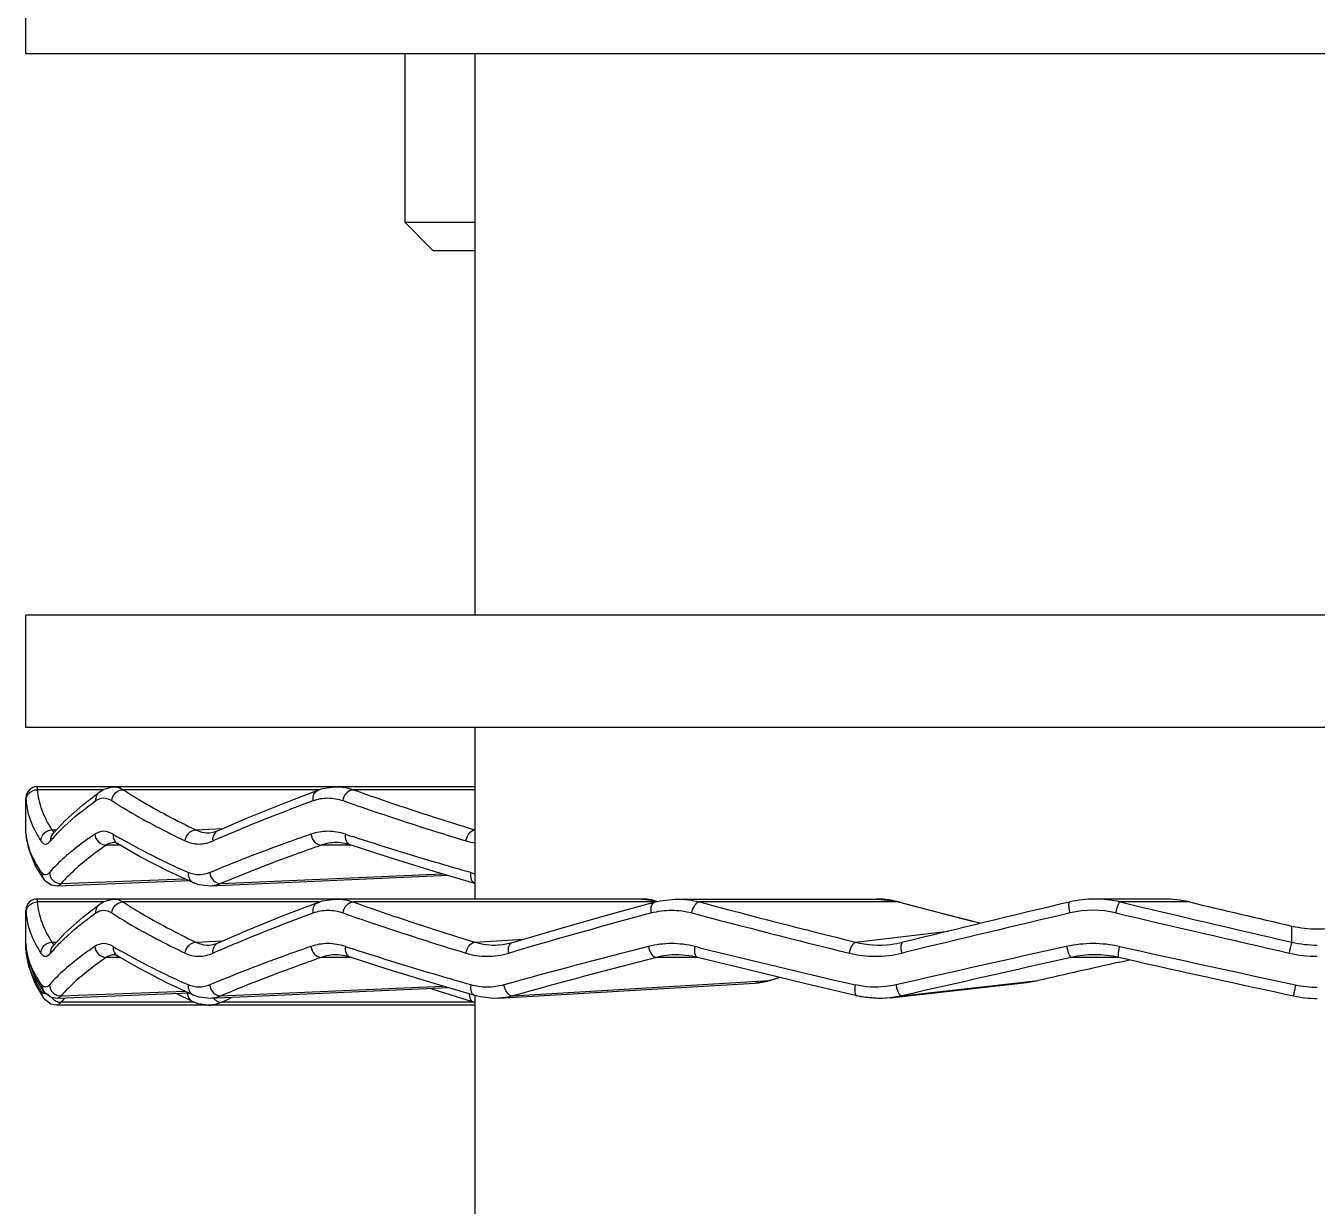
# Model space of a CAD drawing. Header units: millimetres. Extents: x 601 to 1195, y -13 to 407.
# Drawn here: x 1124.61 to 1141.86, y 144.26 to 160.03 of the extents above; entities that cross this region are included whole.
import ezdxf

# ---------------------------------------------------------------- set-up
doc = ezdxf.new("R2010")
doc.units = ezdxf.units.MM
doc.header["$LTSCALE"] = 0.1

msp = doc.modelspace()

# ---------------------------------------------------------------- linework, layer by layer
for p, q in [((1124.6145, 159.6533), (1124.6145, 161.1533)), ((1159.1145, 159.6533), (1124.6145, 159.6533)), ((1129.677, 159.6533), (1129.677, 157.4033)), ((1130.6145, 159.6533), (1130.6145, 152.1533)), ((1129.677, 157.4033), (1130.052, 157.0283)), ((1129.677, 157.4033), (1130.6145, 157.4033)), ((1130.052, 157.0283), (1130.6145, 157.0283)), ((1124.6145, 150.6533), (1124.6145, 152.1533)), ((1159.1145, 152.1533), (1124.6145, 152.1533)), ((1159.1145, 150.6533), (1124.6145, 150.6533)), ((1130.6145, 150.6533), (1130.6145, 148.3628)), ((1124.7645, 149.8628), (1124.7673, 149.8234)), ((1130.6145, 149.8628), (1124.7646, 149.8628)), ((1125.6457, 149.8234), (1124.7673, 149.8234)), ((1125.3739, 149.6213), (1125.6057, 149.7991)), ((1125.6057, 149.7991), (1125.6061, 149.7994)), ((1128.5344, 149.8234), (1125.9152, 149.8234)), ((1128.0663, 149.6457), (1128.5174, 149.8179)), ((1130.6145, 149.8234), (1128.9869, 149.8234)), ((1124.6145, 149.7128), (1124.6173, 149.6773)), ((1124.6145, 149.2667), (1124.6145, 149.7116)), ((1127.5747, 149.4464), (1128.0663, 149.6457)), ((1124.6155, 149.2573), (1124.6145, 149.2675)), ((1124.6182, 149.229), (1124.6155, 149.2573)), ((1124.6182, 149.229), (1124.6189, 149.2149)), ((1124.964, 149.2862), (1125.0183, 149.2884)), ((1124.9776, 149.2365), (1124.9778, 149.2368)), ((1126.8856, 149.2862), (1127.2427, 149.3029)), ((1127.0672, 149.2481), (1127.0677, 149.2481)), ((1125.0028, 149.205), (1125.0049, 149.2072)), ((1125.8744, 149.0825), (1125.6891, 149.0825)), ((1125.7959, 149.1175), (1125.795, 149.1175)), ((1125.8423, 149.1009), (1125.8425, 149.1008)), ((1128.9612, 149.0825), (1128.561, 149.0825)), ((1128.7654, 149.1175), (1128.7649, 149.1175)), ((1124.7395, 148.816), (1124.7387, 148.8174)), ((1124.8556, 148.6281), (1124.74, 148.8148)), ((1127.221, 148.5695), (1130.1787, 148.6999)), ((1124.9563, 148.5483), (1124.9548, 148.5485)), ((1126.8001, 148.6041), (1125.0315, 148.5355)), ((1125.0873, 148.5695), (1126.7371, 148.6335)), ((1126.8533, 148.5792), (1126.8539, 148.579)), ((1130.2595, 148.6761), (1127.0767, 148.5358)), ((1124.7645, 148.3628), (1124.7673, 148.3234)), ((1132.8446, 148.3628), (1124.7646, 148.3628)), ((1132.8441, 148.3628), (1132.8671, 148.3624)), ((1132.8671, 148.3624), (1133.0292, 148.3389)), ((1133.3141, 148.3628), (1135.9774, 148.3628)), ((1139.8199, 148.3628), (1138.8952, 148.3628)), ((1124.6145, 148.2128), (1124.6173, 148.1773)), ((1124.6145, 147.7087), (1124.6145, 148.2116)), ((1125.6457, 148.3234), (1124.7673, 148.3234)), ((1125.3739, 148.1213), (1125.6057, 148.2991)), ((1125.6057, 148.2991), (1125.6061, 148.2994)), ((1128.5344, 148.3234), (1125.9152, 148.3234)), ((1128.0663, 148.1457), (1128.5174, 148.3179)), ((1133.0159, 148.3234), (1128.9869, 148.3234)), ((1132.3886, 148.1502), (1133.0102, 148.322)), ((1133.0292, 148.3389), (1133.052, 148.3319)), ((1136.2749, 148.3234), (1133.6118, 148.3234)), ((1136.2035, 148.3408), (1136.2839, 148.3223)), ((1136.2839, 148.3223), (1136.2749, 148.3234)), ((1136.2835, 148.3211), (1136.2749, 148.3234)), ((1138.5307, 148.3166), (1138.5592, 148.3234)), ((1140.157, 148.3234), (1139.2321, 148.3234)), ((1127.5747, 147.9464), (1128.0663, 148.1457)), ((1135.6992, 147.7862), (1136.9351, 147.9329)), ((1141.5281, 147.7862), (1141.5281, 148.0025)), ((1124.6145, 147.7675), (1124.6145, 147.7087)), ((1124.6155, 147.7573), (1124.6145, 147.7675)), ((1124.6147, 147.7076), (1124.6145, 147.7087)), ((1124.6162, 147.6917), (1124.6147, 147.7076)), ((1124.6182, 147.729), (1124.6155, 147.7573)), ((1124.6186, 147.6665), (1124.6162, 147.6917)), ((1124.6182, 147.729), (1124.6189, 147.7149)), ((1124.6186, 147.6665), (1124.6192, 147.6525)), ((1124.964, 147.7862), (1125.0183, 147.7884)), ((1124.9776, 147.7365), (1124.9778, 147.7368)), ((1125.0028, 147.705), (1125.0049, 147.7072)), ((1126.8856, 147.7862), (1127.2427, 147.8029)), ((1127.0672, 147.7481), (1127.0677, 147.7481)), ((1130.6139, 147.7862), (1131.2646, 147.8273)), ((1130.9244, 147.7495), (1130.9245, 147.7495)), ((1131.0651, 147.6401), (1131.1496, 147.6649)), ((1133.6175, 147.7125), (1133.5509, 147.729)), ((1125.8744, 147.5825), (1125.6891, 147.5825)), ((1125.7959, 147.6175), (1125.795, 147.6175)), ((1125.8423, 147.6009), (1125.8425, 147.6008)), ((1128.9612, 147.5825), (1128.561, 147.5825)), ((1128.7654, 147.6175), (1128.7649, 147.6175)), ((1133.5908, 147.5825), (1133.0375, 147.5825)), ((1133.3149, 147.6175), (1133.3143, 147.6175)), ((1136.3169, 147.6401), (1136.3637, 147.6514)), ((1139.213, 147.5825), (1138.5786, 147.5825)), ((1139.4894, 147.5211), (1139.213, 147.5825)), ((1139.2264, 147.5202), (1139.359, 147.55)), ((1124.7395, 147.316), (1124.7387, 147.3174)), ((1124.8488, 147.0461), (1124.7375, 147.2403)), ((1124.8556, 147.1281), (1124.74, 147.3148)), ((1130.2595, 147.1761), (1127.0767, 147.0358)), ((1127.221, 147.0695), (1130.1787, 147.1999)), ((1130.929, 147.0371), (1134.3518, 147.2403)), ((1131.121, 147.0695), (1134.5445, 147.2728)), ((1134.4305, 147.2483), (1134.351, 147.2403)), ((1134.544, 147.2713), (1134.4305, 147.2483)), ((1134.693, 147.3123), (1134.544, 147.2713)), ((1134.5445, 147.2728), (1134.5563, 147.2761)), ((1134.5568, 147.2748), (1134.5445, 147.2728)), ((1136.1607, 147.0432), (1137.9866, 147.247)), ((1136.3168, 147.0695), (1138.1384, 147.2728)), ((1137.9842, 147.2467), (1138.1384, 147.2728)), ((1124.8488, 147.0462), (1124.8488, 147.0461)), ((1124.9125, 146.986), (1124.8694, 147.0191)), ((1124.9563, 147.0483), (1124.9548, 147.0485)), ((1126.8001, 147.1041), (1125.0315, 147.0355)), ((1126.867, 146.9832), (1125.0864, 146.9832)), ((1125.0873, 147.0695), (1126.7371, 147.1335)), ((1126.839, 146.9942), (1126.6329, 147.0976)), ((1126.839, 146.9942), (1126.8392, 146.9941)), ((1126.8533, 147.0792), (1126.8539, 147.079)), ((1130.6057, 146.9832), (1127.2287, 146.9832)), ((1130.6145, 146.981), (1130.5947, 146.986)), ((1130.6145, 147.0719), (1130.6145, 143.1533)), ((1136.3168, 147.0695), (1136.1656, 147.0438)), ((1125.0241, 146.9438), (1124.9479, 146.9597)), ((1130.6145, 146.9438), (1125.0241, 146.9438))]:
    msp.add_line(p, q)
for points in [[(1125.6061, 149.7994), (1125.6551, 149.829), (1125.7769, 149.8622), (1125.7963, 149.8628)], [(1128.5174, 149.8179), (1128.5795, 149.8379), (1128.74, 149.8624), (1128.7655, 149.8628)], [(1124.9778, 149.2368), (1125.1428, 149.4143), (1125.3739, 149.6213)], [(1127.0677, 149.2481), (1127.1164, 149.2547), (1127.1747, 149.2736), (1127.5747, 149.4464)], [(1124.7387, 148.8174), (1124.6528, 149.034), (1124.6189, 149.2148)], [(1124.74, 148.8148), (1124.6536, 149.0313), (1124.6189, 149.2148)], [(1124.9757, 149.234), (1124.9748, 149.2334), (1124.9776, 149.2365)], [(1125.8423, 149.1009), (1125.8306, 149.1074), (1125.8016, 149.1171), (1125.795, 149.1175)], [(1126.8536, 148.5791), (1126.5071, 148.7408), (1126.1346, 148.9328), (1125.8425, 149.1008)], [(1128.9482, 149.0867), (1128.9041, 149.0997), (1128.7855, 149.1171), (1128.7649, 149.1175)], [(1130.6143, 148.5719), (1130.0679, 148.7325), (1129.4545, 148.922), (1128.9482, 149.0867)], [(1124.9548, 148.5485), (1124.8756, 148.6036), (1124.8556, 148.6281)], [(1125.0315, 148.5355), (1124.9574, 148.5475), (1124.8782, 148.6008), (1124.8556, 148.628)], [(1127.0767, 148.5358), (1126.9274, 148.5526), (1126.8539, 148.579)], [(1127.0767, 148.5358), (1126.9316, 148.5515), (1126.8539, 148.579)], [(1125.6061, 148.2994), (1125.6551, 148.329), (1125.7769, 148.3622), (1125.7963, 148.3628)], [(1128.5174, 148.3179), (1128.5795, 148.3379), (1128.74, 148.3624), (1128.7655, 148.3628)], [(1133.0102, 148.322), (1133.0882, 148.3404), (1133.2868, 148.3625), (1133.3148, 148.3628)], [(1135.977, 148.3628), (1136.0018, 148.3625), (1136.2035, 148.3408)], [(1136.2839, 148.3223), (1136.659, 148.2235), (1137.1479, 148.0976), (1137.3774, 148.0399)], [(1124.9778, 147.7368), (1125.1428, 147.9143), (1125.3739, 148.1213)], [(1131.1163, 147.7839), (1131.6908, 147.9519), (1132.3886, 148.1502)], [(1127.0677, 147.7481), (1127.1164, 147.7547), (1127.1747, 147.7736), (1127.5747, 147.9464)], [(1124.7387, 147.3174), (1124.6528, 147.534), (1124.6189, 147.7148)], [(1124.74, 147.3148), (1124.6536, 147.5313), (1124.6189, 147.7148)], [(1124.9757, 147.734), (1124.9748, 147.7334), (1124.9776, 147.7365)], [(1130.9244, 147.7495), (1130.9863, 147.7557), (1131.0935, 147.7775), (1131.1163, 147.7839)], [(1124.7375, 147.2403), (1124.6535, 147.4641), (1124.6192, 147.6524)], [(1124.7362, 147.243), (1124.6527, 147.4669), (1124.64, 147.5374)], [(1125.8423, 147.6009), (1125.8306, 147.6074), (1125.8016, 147.6171), (1125.795, 147.6175)], [(1126.8536, 147.0791), (1126.5071, 147.2408), (1126.1346, 147.4328), (1125.8425, 147.6008)], [(1128.9482, 147.5867), (1128.9041, 147.5997), (1128.7855, 147.6171), (1128.7649, 147.6175)], [(1130.6143, 147.0719), (1130.0679, 147.2325), (1129.4545, 147.422), (1128.9482, 147.5867)], [(1133.5867, 147.5835), (1133.5154, 147.599), (1133.3368, 147.6172), (1133.3143, 147.6175)], [(1135.7146, 147.0699), (1135.0328, 147.2303), (1134.2494, 147.4193), (1133.5867, 147.5835)], [(1130.5947, 146.986), (1130.0578, 147.1555), (1130.0263, 147.1659)], [(1124.9479, 146.9597), (1124.8711, 147.0169), (1124.8488, 147.0462)], [(1124.9548, 147.0485), (1124.8756, 147.1036), (1124.8556, 147.1281)], [(1125.0315, 147.0355), (1124.9574, 147.0475), (1124.8782, 147.1008), (1124.8556, 147.128)], [(1127.0553, 146.9438), (1126.9147, 146.9646), (1126.8392, 146.9941)], [(1127.0767, 147.0358), (1126.9274, 147.0526), (1126.8539, 147.079)], [(1127.0767, 147.0358), (1126.9316, 147.0515), (1126.8539, 147.079)], [(1130.9291, 147.0371), (1130.862, 147.0354), (1130.6872, 147.054), (1130.6143, 147.0719)], [(1136.1606, 147.0432), (1136.0284, 147.0354), (1135.8121, 147.0511), (1135.7146, 147.0699)]]:
    msp.add_lwpolyline(points)
for centre, radius, start, end in [((1124.7645, 149.7128), 0.15, 90, 180), ((1125.446, 149.3077), 0.8314, 185.43226, 186.38289), ((1129.1306, 154.787), 6.4895, 238.92041, 239.49575), ((1139.8559, 182.3971), 34.9361, 251.69415, 251.86425), ((1126.6781, 147.6653), 2.2753, 137.41642, 139.59671), ((1129.2761, 155.0336), 6.7758, 239.49458, 239.90365), ((1134.443, 132.5567), 18.1301, 113.48015, 113.8378), ((1130.7772, 150.0721), 0.9743, 253.04533, 260.38275), ((1130.7776, 149.4885), 0.8032, 254.09418, 258.24496), ((1124.7645, 148.2128), 0.15, 90, 180), ((1132.8442, 147.735), 0.6278, 85.08129, 89.96611), ((1132.8422, 147.7128), 0.6501, 79.71206, 85.07119), ((1132.8383, 147.6907), 0.6726, 77.39759, 79.72431), ((1135.977, 147.2327), 1.1301, 86.97298, 89.98125), ((1135.9756, 147.212), 1.1509, 80.2593, 86.95754), ((1138.8956, 146.9079), 1.4549, 90.03691, 103.3686), ((1138.8943, 146.8959), 1.4669, 76.68672, 89.98632), ((1139.8189, 146.8931), 1.4697, 76.69911, 89.94786), ((1132.8318, 147.6627), 0.7012, 72.46225, 77.37759), ((1163.964, 261.9346), 117.5958, 255.04226, 256.09245), ((1135.9702, 147.1805), 1.1828, 75.07035, 80.25961), ((1157.4403, 227.9501), 82.3917, 255.120707, 255.904265), ((1233.3757, -249.7432), 409.2031, 103.401882, 103.718638), ((1138.8696, 146.8781), 1.3347, 76.76991, 103.23009), ((1242.6244, 585.035), 448.784, 256.680358, 256.981405), ((1211.6265, 450.6413), 310.651, 256.699179, 256.958898), ((1156.5654, 60.7569), 90.5481, 105.103181, 106.301296), ((1164.0957, 263.6683), 119.4725, 255.166579, 256.208779), ((1234.3066, -257.2925), 416.6202, 103.285745, 103.59689), ((1243.3811, 592.187), 456.074, 256.792105, 257.090804), ((1141.8651, 149.4588), 1.4948, 256.9691, 269.97722), ((1141.864, 149.4588), 1.4948, 270.02278, 283.03091), ((1125.446, 147.8077), 0.8314, 185.43226, 186.38289), ((1125.5383, 147.7533), 0.9238, 185.39554, 186.23935), ((1126.6781, 146.1653), 2.2753, 137.41642, 139.59671), ((1129.1306, 153.287), 6.4895, 238.92041, 239.49575), ((1129.2761, 153.5336), 6.7758, 239.49458, 239.90365), ((1134.443, 131.0567), 18.1301, 113.48015, 113.8378), ((1139.8559, 180.8971), 34.9361, 251.69415, 251.86425), ((1157.0899, 52.7821), 97.9721, 104.27525, 105.445043), ((1164.9866, 274.3883), 130.5021, 256.09146, 257.029236), ((1136.0146, 149.0624), 1.3147, 256.1177, 276.76148), ((1136.0106, 149.1006), 1.353, 276.74204, 283.72124), ((1234.9741, -286.6382), 444.9479, 102.520041, 102.821193), ((1138.8698, 146.1358), 1.6316, 77.54395, 102.45605), ((1243.4085, 620.3526), 483.971, 257.568346, 257.853676), ((1141.8651, 149.2452), 1.4975, 256.99326, 269.9778), ((1157.0137, 54.1694), 96.441, 104.395302, 105.574016), ((1133.3148, 146.5009), 1.1166, 90.02227, 104.37908), ((1234.2777, -279.6273), 437.7973, 102.62636, 102.929898), ((1203.844, -139.2476), 293.9578, 102.698422, 102.915901), ((1138.8954, 146.1657), 1.4517, 89.9961, 102.60288), ((1138.8943, 146.1487), 1.4688, 77.4705, 89.95363), ((1242.7337, 613.1154), 476.904, 257.497123, 257.750255), ((1141.8651, 149.2741), 1.6763, 257.11052, 269.9799), ((1150.1521, 91.1578), 58.2451, 105.395563, 105.531143), ((1141.8649, 148.5577), 1.3723, 257.871, 269.98339), ((1124.9625, 147.1217), 0.1365, 208.57764, 213.59471), ((1126.7413, 145.6286), 2.1386, 138.71441, 140.69861), ((1126.8862, 147.0927), 0.1092, 235.26302, 244.40142), ((1133.77, 132.5627), 15.8347, 113.81425, 114.39941), ((1141.865, 148.5351), 1.4996, 257.77212, 269.98191), ((1127.0554, 147.324), 0.3802, 270.05568, 275.72385)]:
    msp.add_arc(centre, radius, start, end)
for points, knots in [([(1124.6173, 149.6773), (1124.6175, 149.7147), (1124.6506, 149.7929), (1124.7292, 149.8232), (1124.7673, 149.8234)], [0, 0, 0, 0, 0.4953428, 1, 1, 1, 1]), ([(1124.7673, 149.8234), (1124.7744, 149.7317), (1124.818, 149.5415), (1124.9088, 149.3699), (1124.964, 149.2862)], [0, 0, 0, 0, 0.4782676, 1, 1, 1, 1]), ([(1125.5514, 149.6773), (1125.5496, 149.7006), (1125.557, 149.7481), (1125.5873, 149.7859), (1125.6056, 149.7991)], [0, 0, 0, 0, 0.50841, 1, 1, 1, 1]), ([(1125.7636, 149.6773), (1125.7667, 149.7153), (1125.8018, 149.7899), (1125.8783, 149.8232), (1125.9152, 149.8234)], [0, 0, 0, 0, 0.5075717, 1, 1, 1, 1]), ([(1125.7963, 149.8628), (1125.8062, 149.8628), (1125.8483, 149.8591), (1125.8883, 149.841), (1125.9152, 149.8234)], [0, 0, 0, 0, 0.2342957, 1, 1, 1, 1]), ([(1125.9152, 149.8234), (1125.9863, 149.7771), (1126.3004, 149.5816), (1126.6287, 149.4096), (1126.8856, 149.2862)], [0, 0, 0, 0, 0.2294189, 1, 1, 1, 1]), ([(1128.453, 149.6773), (1128.4487, 149.7066), (1128.4521, 149.7645), (1128.494, 149.8091), (1128.5174, 149.8178)], [0, 0, 0, 0, 0.5420462, 1, 1, 1, 1]), ([(1128.7655, 149.8628), (1128.784, 149.8628), (1128.8592, 149.8594), (1128.9335, 149.8424), (1128.9869, 149.8234)], [0, 0, 0, 0, 0.2459423, 1, 1, 1, 1]), ([(1128.8518, 149.6773), (1128.8576, 149.7149), (1128.8867, 149.7828), (1128.9548, 149.8232), (1128.9869, 149.8234)], [0, 0, 0, 0, 0.5418536, 1, 1, 1, 1]), ([(1128.9869, 149.8234), (1129.1152, 149.7777), (1129.6545, 149.5894), (1130.1982, 149.414), (1130.6139, 149.2862)], [0, 0, 0, 0, 0.2384894, 1, 1, 1, 1]), ([(1124.6173, 149.6773), (1124.6199, 149.644), (1124.6379, 149.5068), (1124.6857, 149.3742), (1124.7333, 149.2808)], [0, 0, 0, 0, 0.2416025, 1, 1, 1, 1]), ([(1125.0049, 149.2072), (1125.0419, 149.2475), (1125.2109, 149.4189), (1125.4001, 149.5694), (1125.5514, 149.6773)], [0, 0, 0, 0, 0.2273658, 1, 1, 1, 1]), ([(1125.5514, 149.6773), (1125.5811, 149.6985), (1125.6567, 149.7274), (1125.7315, 149.698), (1125.7636, 149.6773)], [0, 0, 0, 0, 0.4888825, 1, 1, 1, 1]), ([(1125.7636, 149.6773), (1125.8353, 149.631), (1126.1523, 149.4354), (1126.4834, 149.2635), (1126.7424, 149.1401)], [0, 0, 0, 0, 0.2293292, 1, 1, 1, 1]), ([(1127.2194, 149.1855), (1127.3152, 149.2271), (1127.7227, 149.4001), (1128.1356, 149.5603), (1128.453, 149.6773)], [0, 0, 0, 0, 0.2358116, 1, 1, 1, 1]), ([(1128.453, 149.6773), (1128.5157, 149.7004), (1128.6518, 149.7254), (1128.7875, 149.7), (1128.8518, 149.6773)], [0, 0, 0, 0, 0.4947253, 1, 1, 1, 1]), ([(1128.8518, 149.6773), (1128.9812, 149.6316), (1129.5253, 149.4433), (1130.0737, 149.2679), (1130.4931, 149.1401)], [0, 0, 0, 0, 0.2384687, 1, 1, 1, 1]), ([(1124.829, 148.716), (1124.7726, 148.7933), (1124.6785, 148.9512), (1124.6293, 149.1295), (1124.6197, 149.2153)], [0, 0, 0, 0, 0.5256339, 1, 1, 1, 1]), ([(1124.7333, 149.2808), (1124.7393, 149.269), (1124.7647, 149.2209), (1124.793, 149.1743), (1124.8158, 149.1401)], [0, 0, 0, 0, 0.2442154, 1, 1, 1, 1]), ([(1124.8158, 149.1401), (1124.8171, 149.1771), (1124.8506, 149.2528), (1124.9266, 149.2849), (1124.964, 149.2862)], [0, 0, 0, 0, 0.4974764, 1, 1, 1, 1]), ([(1125.5361, 149.229), (1125.4747, 149.1875), (1125.2585, 149.0342), (1125.0556, 148.8594), (1124.929, 148.716)], [0, 0, 0, 0, 0.2791031, 1, 1, 1, 1]), ([(1124.964, 149.2862), (1124.9663, 149.2826), (1124.9747, 149.2706), (1124.9854, 149.2597), (1124.9945, 149.2544)], [0, 0, 0, 0, 0.2864821, 1, 1, 1, 1]), ([(1125.7806, 149.229), (1125.743, 149.2516), (1125.6574, 149.283), (1125.5706, 149.2523), (1125.5361, 149.229)], [0, 0, 0, 0, 0.5129248, 1, 1, 1, 1]), ([(1125.5361, 149.229), (1125.5388, 149.1908), (1125.574, 149.115), (1125.6517, 149.0823), (1125.6891, 149.0825)], [0, 0, 0, 0, 0.505762, 1, 1, 1, 1]), ([(1125.7806, 149.229), (1125.7786, 149.2039), (1125.7869, 149.1527), (1125.8217, 149.1134), (1125.8423, 149.1009)], [0, 0, 0, 0, 0.5107841, 1, 1, 1, 1]), ([(1126.7424, 149.1401), (1126.7466, 149.1773), (1126.779, 149.2485), (1126.8507, 149.2848), (1126.8856, 149.2862)], [0, 0, 0, 0, 0.5172757, 1, 1, 1, 1]), ([(1126.8856, 149.2862), (1126.8999, 149.2792), (1126.9574, 149.2553), (1127.0209, 149.246), (1127.0672, 149.2481)], [0, 0, 0, 0, 0.2553547, 1, 1, 1, 1]), ([(1128.4234, 149.229), (1128.3023, 149.1869), (1127.848, 149.0257), (1127.398, 148.8525), (1127.0717, 148.716)], [0, 0, 0, 0, 0.2661085, 1, 1, 1, 1]), ([(1127.1158, 149.1401), (1127.1124, 149.168), (1127.1189, 149.2246), (1127.1598, 149.2667), (1127.183, 149.277)], [0, 0, 0, 0, 0.5254638, 1, 1, 1, 1]), ([(1128.8828, 149.229), (1128.8082, 149.2537), (1128.6523, 149.281), (1128.4959, 149.2542), (1128.4234, 149.229)], [0, 0, 0, 0, 0.5059843, 1, 1, 1, 1]), ([(1128.4234, 149.229), (1128.4286, 149.1911), (1128.4582, 149.1217), (1128.5281, 149.0823), (1128.561, 149.0825)], [0, 0, 0, 0, 0.5377773, 1, 1, 1, 1]), ([(1128.8828, 149.229), (1128.8785, 149.199), (1128.8815, 149.1403), (1128.9245, 149.0947), (1128.9482, 149.0868)], [0, 0, 0, 0, 0.5476598, 1, 1, 1, 1]), ([(1130.4931, 149.1401), (1130.4963, 149.1589), (1130.5141, 149.2199), (1130.5678, 149.2838), (1130.6139, 149.2862)], [0, 0, 0, 0, 0.2921989, 1, 1, 1, 1]), ([(1124.8158, 149.1401), (1124.8237, 149.1281), (1124.8399, 149.1075), (1124.8929, 149.0881), (1124.928, 149.1196), (1124.9454, 149.1401)], [0, 0, 0, 0, 0.2740996, 0.4862526, 1, 1, 1, 1]), ([(1125.6891, 149.0825), (1125.6283, 149.041), (1125.4137, 148.8876), (1125.2126, 148.7127), (1125.0873, 148.5695)], [0, 0, 0, 0, 0.2789041, 1, 1, 1, 1]), ([(1125.795, 149.1175), (1125.7859, 149.1174), (1125.7484, 149.1144), (1125.7125, 149.0985), (1125.6891, 149.0825)], [0, 0, 0, 0, 0.2435533, 1, 1, 1, 1]), ([(1126.7837, 148.716), (1126.7007, 148.7528), (1126.3933, 148.8931), (1126.092, 149.0473), (1125.8783, 149.1712)], [0, 0, 0, 0, 0.2688884, 1, 1, 1, 1]), ([(1126.7424, 149.1401), (1126.799, 149.1132), (1126.9281, 149.0822), (1127.0564, 149.1139), (1127.1158, 149.1401)], [0, 0, 0, 0, 0.4910516, 1, 1, 1, 1]), ([(1128.561, 149.0825), (1128.4409, 149.0404), (1127.9906, 148.8792), (1127.5444, 148.706), (1127.221, 148.5695)], [0, 0, 0, 0, 0.2660748, 1, 1, 1, 1]), ([(1130.5574, 148.716), (1130.4197, 148.7553), (1129.8921, 148.9081), (1129.3672, 149.0702), (1128.9813, 149.1966)], [0, 0, 0, 0, 0.2607302, 1, 1, 1, 1]), ([(1124.8629, 148.6877), (1124.8598, 148.6888), (1124.8463, 148.6952), (1124.8358, 148.7066), (1124.829, 148.716)], [0, 0, 0, 0, 0.2170532, 1, 1, 1, 1]), ([(1124.929, 148.716), (1124.9195, 148.7053), (1124.9007, 148.6869), (1124.8731, 148.6842), (1124.8629, 148.6877)], [0, 0, 0, 0, 0.5713411, 1, 1, 1, 1]), ([(1124.929, 148.716), (1124.9306, 148.6773), (1124.9671, 148.5984), (1125.0484, 148.5682), (1125.0873, 148.5695)], [0, 0, 0, 0, 0.499583, 1, 1, 1, 1]), ([(1126.7837, 148.716), (1126.7808, 148.6881), (1126.7885, 148.6314), (1126.8299, 148.5898), (1126.8533, 148.5792)], [0, 0, 0, 0, 0.5217695, 1, 1, 1, 1]), ([(1127.0717, 148.716), (1127.0258, 148.6968), (1126.9271, 148.6742), (1126.828, 148.6964), (1126.7837, 148.716)], [0, 0, 0, 0, 0.5068627, 1, 1, 1, 1]), ([(1127.0717, 148.716), (1127.076, 148.6772), (1127.1094, 148.6036), (1127.1855, 148.5681), (1127.221, 148.5695)], [0, 0, 0, 0, 0.5234346, 1, 1, 1, 1]), ([(1130.5574, 148.716), (1130.5524, 148.6851), (1130.5516, 148.6279), (1130.5917, 148.5784), (1130.6143, 148.5719)], [0, 0, 0, 0, 0.5712156, 1, 1, 1, 1]), ([(1125.0873, 148.5695), (1125.0829, 148.5645), (1125.068, 148.5488), (1125.0473, 148.5362), (1125.0321, 148.5355)], [0, 0, 0, 0, 0.305787, 1, 1, 1, 1]), ([(1127.221, 148.5695), (1127.2093, 148.5646), (1127.1633, 148.5472), (1127.1143, 148.5376), (1127.0779, 148.5359)], [0, 0, 0, 0, 0.2587554, 1, 1, 1, 1]), ([(1125.7963, 148.3628), (1125.8062, 148.3628), (1125.8483, 148.3591), (1125.8883, 148.341), (1125.9152, 148.3234)], [0, 0, 0, 0, 0.2342957, 1, 1, 1, 1]), ([(1128.7655, 148.3628), (1128.784, 148.3628), (1128.8592, 148.3594), (1128.9335, 148.3424), (1128.9869, 148.3234)], [0, 0, 0, 0, 0.2459423, 1, 1, 1, 1]), ([(1124.6173, 148.1773), (1124.6175, 148.2147), (1124.6506, 148.2929), (1124.7292, 148.3232), (1124.7673, 148.3234)], [0, 0, 0, 0, 0.4953428, 1, 1, 1, 1]), ([(1124.7673, 148.3234), (1124.7744, 148.2317), (1124.818, 148.0415), (1124.9088, 147.8699), (1124.964, 147.7862)], [0, 0, 0, 0, 0.4782676, 1, 1, 1, 1]), ([(1125.5514, 148.1773), (1125.5496, 148.2006), (1125.557, 148.2481), (1125.5873, 148.2859), (1125.6056, 148.2991)], [0, 0, 0, 0, 0.50841, 1, 1, 1, 1]), ([(1125.5514, 148.1773), (1125.5811, 148.1985), (1125.6567, 148.2274), (1125.7315, 148.198), (1125.7636, 148.1773)], [0, 0, 0, 0, 0.4888825, 1, 1, 1, 1]), ([(1125.7636, 148.1773), (1125.7667, 148.2153), (1125.8018, 148.2899), (1125.8783, 148.3232), (1125.9152, 148.3234)], [0, 0, 0, 0, 0.5075717, 1, 1, 1, 1]), ([(1125.9152, 148.3234), (1125.9863, 148.2771), (1126.3004, 148.0816), (1126.6287, 147.9096), (1126.8856, 147.7862)], [0, 0, 0, 0, 0.2294189, 1, 1, 1, 1]), ([(1128.453, 148.1773), (1128.4487, 148.2066), (1128.4521, 148.2645), (1128.494, 148.3091), (1128.5174, 148.3178)], [0, 0, 0, 0, 0.5420462, 1, 1, 1, 1]), ([(1128.453, 148.1773), (1128.5157, 148.2004), (1128.6518, 148.2254), (1128.7875, 148.2), (1128.8518, 148.1773)], [0, 0, 0, 0, 0.4947253, 1, 1, 1, 1]), ([(1128.8518, 148.1773), (1128.8576, 148.2149), (1128.8867, 148.2828), (1128.9548, 148.3232), (1128.9869, 148.3234)], [0, 0, 0, 0, 0.5418536, 1, 1, 1, 1]), ([(1128.9869, 148.3234), (1129.1152, 148.2777), (1129.6545, 148.0894), (1130.1982, 147.914), (1130.6139, 147.7862)], [0, 0, 0, 0, 0.2384894, 1, 1, 1, 1]), ([(1132.9723, 148.1773), (1132.969, 148.1941), (1132.9625, 148.2418), (1132.9771, 148.3128), (1133.0102, 148.322)], [0, 0, 0, 0, 0.3329932, 1, 1, 1, 1]), ([(1132.9723, 148.1773), (1133.0591, 148.2008), (1133.2405, 148.2249), (1133.4218, 148.2006), (1133.5096, 148.1773)], [0, 0, 0, 0, 0.4974386, 1, 1, 1, 1]), ([(1133.5096, 148.1773), (1133.517, 148.2137), (1133.5366, 148.2702), (1133.5872, 148.3232), (1133.6118, 148.3234)], [0, 0, 0, 0, 0.6015653, 1, 1, 1, 1]), ([(1138.5641, 148.1773), (1138.5599, 148.1957), (1138.553, 148.2295), (1138.549, 148.2762), (1138.5473, 148.3042), (1138.5545, 148.3233), (1138.5592, 148.3234)], [0, 0, 0, 0, 0.3776616, 0.6949889, 0.906372, 1, 1, 1, 1]), ([(1139.1751, 148.1773), (1139.1794, 148.196), (1139.1884, 148.2303), (1139.2034, 148.277), (1139.2164, 148.3049), (1139.2267, 148.3232), (1139.2321, 148.3234)], [0, 0, 0, 0, 0.3627261, 0.6778535, 0.898265, 1, 1, 1, 1]), ([(1124.6173, 148.1773), (1124.6199, 148.144), (1124.6379, 148.0068), (1124.6857, 147.8742), (1124.7333, 147.7808)], [0, 0, 0, 0, 0.2416025, 1, 1, 1, 1]), ([(1125.0049, 147.7072), (1125.0419, 147.7475), (1125.2109, 147.9189), (1125.4001, 148.0694), (1125.5514, 148.1773)], [0, 0, 0, 0, 0.2273658, 1, 1, 1, 1]), ([(1125.7636, 148.1773), (1125.8353, 148.131), (1126.1523, 147.9354), (1126.4834, 147.7635), (1126.7424, 147.6401)], [0, 0, 0, 0, 0.2293292, 1, 1, 1, 1]), ([(1127.2194, 147.6855), (1127.3152, 147.7271), (1127.7227, 147.9001), (1128.1356, 148.0603), (1128.453, 148.1773)], [0, 0, 0, 0, 0.2358116, 1, 1, 1, 1]), ([(1128.8518, 148.1773), (1128.9812, 148.1316), (1129.5253, 147.9433), (1130.0737, 147.7679), (1130.4931, 147.6401)], [0, 0, 0, 0, 0.2384687, 1, 1, 1, 1]), ([(1124.829, 147.216), (1124.7726, 147.2933), (1124.6785, 147.4512), (1124.6293, 147.6295), (1124.6197, 147.7153)], [0, 0, 0, 0, 0.5256339, 1, 1, 1, 1]), ([(1124.7333, 147.7808), (1124.7393, 147.769), (1124.7647, 147.7209), (1124.793, 147.6743), (1124.8158, 147.6401)], [0, 0, 0, 0, 0.2442154, 1, 1, 1, 1]), ([(1124.8158, 147.6401), (1124.8171, 147.6771), (1124.8506, 147.7528), (1124.9266, 147.7849), (1124.964, 147.7862)], [0, 0, 0, 0, 0.4974764, 1, 1, 1, 1]), ([(1125.5361, 147.729), (1125.4747, 147.6875), (1125.2585, 147.5342), (1125.0556, 147.3594), (1124.929, 147.216)], [0, 0, 0, 0, 0.2791031, 1, 1, 1, 1]), ([(1124.964, 147.7862), (1124.9663, 147.7826), (1124.9747, 147.7706), (1124.9854, 147.7597), (1124.9945, 147.7544)], [0, 0, 0, 0, 0.2864821, 1, 1, 1, 1]), ([(1125.7806, 147.729), (1125.743, 147.7516), (1125.6574, 147.783), (1125.5706, 147.7523), (1125.5361, 147.729)], [0, 0, 0, 0, 0.5129248, 1, 1, 1, 1]), ([(1125.5361, 147.729), (1125.5388, 147.6908), (1125.574, 147.615), (1125.6517, 147.5823), (1125.6891, 147.5825)], [0, 0, 0, 0, 0.505762, 1, 1, 1, 1]), ([(1125.7806, 147.729), (1125.7786, 147.7039), (1125.7869, 147.6527), (1125.8217, 147.6134), (1125.8423, 147.6009)], [0, 0, 0, 0, 0.5107841, 1, 1, 1, 1]), ([(1126.7837, 147.216), (1126.7007, 147.2528), (1126.3933, 147.3931), (1126.092, 147.5473), (1125.8783, 147.6712)], [0, 0, 0, 0, 0.2688884, 1, 1, 1, 1]), ([(1126.7424, 147.6401), (1126.7466, 147.6773), (1126.779, 147.7485), (1126.8507, 147.7848), (1126.8856, 147.7862)], [0, 0, 0, 0, 0.5172757, 1, 1, 1, 1]), ([(1126.8856, 147.7862), (1126.8999, 147.7792), (1126.9574, 147.7553), (1127.0209, 147.746), (1127.0672, 147.7481)], [0, 0, 0, 0, 0.2553547, 1, 1, 1, 1]), ([(1128.4234, 147.729), (1128.3023, 147.6869), (1127.848, 147.5257), (1127.398, 147.3525), (1127.0717, 147.216)], [0, 0, 0, 0, 0.2661085, 1, 1, 1, 1]), ([(1127.1158, 147.6401), (1127.1124, 147.668), (1127.1189, 147.7246), (1127.1598, 147.7667), (1127.183, 147.777)], [0, 0, 0, 0, 0.5254638, 1, 1, 1, 1]), ([(1128.8828, 147.729), (1128.8082, 147.7537), (1128.6523, 147.781), (1128.4959, 147.7542), (1128.4234, 147.729)], [0, 0, 0, 0, 0.5059843, 1, 1, 1, 1]), ([(1128.4234, 147.729), (1128.4286, 147.6911), (1128.4582, 147.6217), (1128.5281, 147.5823), (1128.561, 147.5825)], [0, 0, 0, 0, 0.5377773, 1, 1, 1, 1]), ([(1128.8828, 147.729), (1128.8785, 147.699), (1128.8815, 147.6403), (1128.9245, 147.5947), (1128.9482, 147.5868)], [0, 0, 0, 0, 0.5476598, 1, 1, 1, 1]), ([(1130.5574, 147.216), (1130.4197, 147.2553), (1129.8921, 147.4081), (1129.3672, 147.5702), (1128.9813, 147.6966)], [0, 0, 0, 0, 0.2607302, 1, 1, 1, 1]), ([(1130.4931, 147.6401), (1130.4963, 147.6589), (1130.5141, 147.7199), (1130.5678, 147.7838), (1130.6139, 147.7862)], [0, 0, 0, 0, 0.2921989, 1, 1, 1, 1]), ([(1131.0651, 147.6401), (1131.0621, 147.6564), (1131.06, 147.6883), (1131.0677, 147.7417), (1131.0945, 147.7773), (1131.1163, 147.7839)], [0, 0, 0, 0, 0.3060398, 0.5806836, 1, 1, 1, 1]), ([(1133.5509, 147.729), (1133.4494, 147.7542), (1133.2408, 147.7806), (1133.0321, 147.7545), (1132.9319, 147.729)], [0, 0, 0, 0, 0.502921, 1, 1, 1, 1]), ([(1132.9319, 147.729), (1132.9388, 147.6923), (1132.9586, 147.6339), (1133.0121, 147.5823), (1133.0375, 147.5825)], [0, 0, 0, 0, 0.5953408, 1, 1, 1, 1]), ([(1133.5509, 147.729), (1133.5476, 147.7119), (1133.5444, 147.6788), (1133.5473, 147.628), (1133.5672, 147.5885), (1133.5867, 147.5835)], [0, 0, 0, 0, 0.3301557, 0.6185824, 1, 1, 1, 1]), ([(1135.6153, 147.6401), (1135.6229, 147.6753), (1135.639, 147.7234), (1135.6711, 147.7713), (1135.6905, 147.7854), (1135.6992, 147.7862)], [0, 0, 0, 0, 0.620893, 0.8500661, 1, 1, 1, 1]), ([(1136.3169, 147.6401), (1136.313, 147.6581), (1136.3078, 147.6932), (1136.3058, 147.7388), (1136.3149, 147.7844), (1136.3315, 147.7862)], [0, 0, 0, 0, 0.3630226, 0.6704355, 1, 1, 1, 1]), ([(1138.5178, 147.729), (1138.5219, 147.7101), (1138.5307, 147.6753), (1138.5465, 147.6287), (1138.5601, 147.5997), (1138.5728, 147.5824), (1138.5786, 147.5825)], [0, 0, 0, 0, 0.3587357, 0.6714383, 0.892073, 1, 1, 1, 1]), ([(1139.2217, 147.729), (1139.2176, 147.7104), (1139.211, 147.6767), (1139.2061, 147.6289), (1139.2041, 147.6029), (1139.2087, 147.5824), (1139.213, 147.5825)], [0, 0, 0, 0, 0.3819266, 0.7029467, 0.9148425, 1, 1, 1, 1]), ([(1141.4912, 147.6401), (1141.4954, 147.6583), (1141.5034, 147.6922), (1141.5131, 147.7322), (1141.5199, 147.7583), (1141.5234, 147.7721), (1141.5263, 147.7806), (1141.5272, 147.7852), (1141.5281, 147.7862)], [0, 0, 0, 0, 0.3728128, 0.6929887, 0.8175979, 0.912244, 0.9737526, 1, 1, 1, 1]), ([(1124.8255, 147.1293), (1124.797, 147.1717), (1124.699, 147.3325), (1124.6349, 147.5164), (1124.62, 147.6529)], [0, 0, 0, 0, 0.2712063, 1, 1, 1, 1]), ([(1124.8158, 147.6401), (1124.8237, 147.6281), (1124.8399, 147.6075), (1124.8929, 147.5881), (1124.928, 147.6196), (1124.9454, 147.6401)], [0, 0, 0, 0, 0.2740996, 0.4862526, 1, 1, 1, 1]), ([(1125.6891, 147.5825), (1125.6283, 147.541), (1125.4137, 147.3876), (1125.2126, 147.2127), (1125.0873, 147.0695)], [0, 0, 0, 0, 0.2789041, 1, 1, 1, 1]), ([(1125.795, 147.6175), (1125.7859, 147.6174), (1125.7484, 147.6144), (1125.7125, 147.5985), (1125.6891, 147.5825)], [0, 0, 0, 0, 0.2435533, 1, 1, 1, 1]), ([(1126.7424, 147.6401), (1126.799, 147.6132), (1126.9281, 147.5822), (1127.0564, 147.6139), (1127.1158, 147.6401)], [0, 0, 0, 0, 0.4910516, 1, 1, 1, 1]), ([(1128.561, 147.5825), (1128.4409, 147.5404), (1127.9906, 147.3792), (1127.5444, 147.206), (1127.221, 147.0695)], [0, 0, 0, 0, 0.2660748, 1, 1, 1, 1]), ([(1130.4931, 147.6401), (1130.5844, 147.6123), (1130.7783, 147.5833), (1130.9718, 147.6127), (1131.0651, 147.6401)], [0, 0, 0, 0, 0.4955229, 1, 1, 1, 1]), ([(1135.6153, 147.6401), (1135.7292, 147.6121), (1135.9656, 147.5835), (1136.202, 147.6123), (1136.3169, 147.6401)], [0, 0, 0, 0, 0.4980249, 1, 1, 1, 1]), ([(1124.8629, 147.1877), (1124.8598, 147.1888), (1124.8463, 147.1952), (1124.8358, 147.2066), (1124.829, 147.216)], [0, 0, 0, 0, 0.2170532, 1, 1, 1, 1]), ([(1124.929, 147.216), (1124.9195, 147.2053), (1124.9007, 147.1869), (1124.8731, 147.1842), (1124.8629, 147.1877)], [0, 0, 0, 0, 0.5713411, 1, 1, 1, 1]), ([(1124.929, 147.216), (1124.9306, 147.1773), (1124.9671, 147.0984), (1125.0484, 147.0682), (1125.0873, 147.0695)], [0, 0, 0, 0, 0.499583, 1, 1, 1, 1]), ([(1126.7837, 147.216), (1126.7808, 147.1881), (1126.7885, 147.1314), (1126.8299, 147.0898), (1126.8533, 147.0792)], [0, 0, 0, 0, 0.5217695, 1, 1, 1, 1]), ([(1127.0717, 147.216), (1127.0258, 147.1968), (1126.9271, 147.1742), (1126.828, 147.1964), (1126.7837, 147.216)], [0, 0, 0, 0, 0.5068627, 1, 1, 1, 1]), ([(1127.0717, 147.216), (1127.076, 147.1772), (1127.1094, 147.1036), (1127.1855, 147.0681), (1127.221, 147.0695)], [0, 0, 0, 0, 0.5234346, 1, 1, 1, 1]), ([(1130.5574, 147.216), (1130.5524, 147.1851), (1130.5516, 147.1279), (1130.5917, 147.0784), (1130.6143, 147.0719)], [0, 0, 0, 0, 0.5712156, 1, 1, 1, 1]), ([(1130.9986, 147.216), (1130.9266, 147.1961), (1130.7775, 147.1748), (1130.6283, 147.1958), (1130.5574, 147.216)], [0, 0, 0, 0, 0.5033819, 1, 1, 1, 1]), ([(1130.9986, 147.216), (1131.0002, 147.2062), (1131.0091, 147.1686), (1131.0268, 147.1326), (1131.0452, 147.1106)], [0, 0, 0, 0, 0.258167, 1, 1, 1, 1]), ([(1135.6949, 147.216), (1135.6884, 147.1835), (1135.6814, 147.1386), (1135.6973, 147.074), (1135.7146, 147.0699)], [0, 0, 0, 0, 0.6511993, 1, 1, 1, 1]), ([(1136.2361, 147.216), (1136.1916, 147.2059), (1136.0128, 147.1753), (1135.827, 147.1856), (1135.6949, 147.216)], [0, 0, 0, 0, 0.252048, 1, 1, 1, 1]), ([(1136.2517, 147.1588), (1136.2533, 147.1543), (1136.2593, 147.1379), (1136.2665, 147.1219), (1136.2726, 147.1106)], [0, 0, 0, 0, 0.268383, 1, 1, 1, 1]), ([(1141.5766, 147.216), (1141.5725, 147.197), (1141.5657, 147.1641), (1141.5537, 147.1107), (1141.5528, 147.0958), (1141.5455, 147.0669), (1141.5474, 147.0695)], [0, 0, 0, 0, 0.3916832, 0.7206353, 0.934665, 1, 1, 1, 1]), ([(1124.8863, 147.0949), (1124.8765, 147.0927), (1124.8614, 147.0949), (1124.85, 147.1027), (1124.847, 147.105)], [0, 0, 0, 0, 0.7261186, 1, 1, 1, 1]), ([(1125.0873, 147.0695), (1125.0829, 147.0645), (1125.068, 147.0488), (1125.0473, 147.0362), (1125.0321, 147.0355)], [0, 0, 0, 0, 0.305787, 1, 1, 1, 1]), ([(1125.0864, 146.9832), (1125.0843, 146.9806), (1125.0765, 146.9714), (1125.0677, 146.963), (1125.0607, 146.9577)], [0, 0, 0, 0, 0.2747478, 1, 1, 1, 1]), ([(1126.7722, 147.1023), (1126.7733, 147.0825), (1126.7827, 147.0441), (1126.8087, 147.0135), (1126.8239, 147.003)], [0, 0, 0, 0, 0.5166104, 1, 1, 1, 1]), ([(1127.221, 147.0695), (1127.2093, 147.0646), (1127.1633, 147.0472), (1127.1143, 147.0376), (1127.0779, 147.0359)], [0, 0, 0, 0, 0.2587554, 1, 1, 1, 1]), ([(1127.1623, 147.003), (1127.1675, 146.9998), (1127.188, 146.989), (1127.2115, 146.9833), (1127.2287, 146.9832)], [0, 0, 0, 0, 0.2606501, 1, 1, 1, 1]), ([(1130.5374, 147.0922), (1130.5374, 147.0828), (1130.5396, 147.0502), (1130.5527, 147.0163), (1130.57, 147.0004)], [0, 0, 0, 0, 0.2860483, 1, 1, 1, 1]), ([(1131.0452, 147.1106), (1131.0506, 147.1041), (1131.0707, 147.0832), (1131.1002, 147.0684), (1131.121, 147.0695)], [0, 0, 0, 0, 0.2906471, 1, 1, 1, 1]), ([(1136.2726, 147.1106), (1136.2789, 147.0993), (1136.2893, 147.0819), (1136.309, 147.0687), (1136.3168, 147.0695)], [0, 0, 0, 0, 0.6249032, 1, 1, 1, 1]), ([(1125.0607, 146.9577), (1125.0578, 146.9555), (1125.047, 146.9482), (1125.0338, 146.9438), (1125.0244, 146.9438)], [0, 0, 0, 0, 0.2813833, 1, 1, 1, 1])]:
    msp.add_open_spline(points, degree=3, knots=knots)
for points in [[(1124.9454, 149.1401), (1124.9439, 149.174), (1124.9558, 149.2106), (1124.9776, 149.2365)], [(1128.7649, 149.1175), (1128.6959, 149.1174), (1128.6261, 149.1054), (1128.561, 149.0825)], [(1124.829, 148.716), (1124.8279, 148.6854), (1124.8377, 148.6529), (1124.8556, 148.6281)], [(1133.3148, 148.3628), (1133.4147, 148.3628), (1133.5153, 148.3492), (1133.6118, 148.3234)], [(1124.9454, 147.6401), (1124.9439, 147.674), (1124.9558, 147.7106), (1124.9776, 147.7365)], [(1130.6139, 147.7862), (1130.7135, 147.7554), (1130.8204, 147.7429), (1130.9244, 147.7495)], [(1128.7649, 147.6175), (1128.6959, 147.6174), (1128.6261, 147.6054), (1128.561, 147.5825)], [(1124.829, 147.216), (1124.8279, 147.1854), (1124.8377, 147.1529), (1124.8556, 147.1281)], [(1134.351, 147.2403), (1134.4163, 147.2441), (1134.4815, 147.2553), (1134.5445, 147.2728)], [(1136.2361, 147.216), (1136.2401, 147.1966), (1136.2453, 147.1775), (1136.2517, 147.1588)], [(1124.8255, 147.1293), (1124.8246, 147.1043), (1124.8307, 147.0783), (1124.8426, 147.0564)], [(1124.8392, 147.1121), (1124.8341, 147.1173), (1124.8296, 147.1232), (1124.8255, 147.1293)], [(1124.847, 147.105), (1124.8443, 147.1072), (1124.8417, 147.1096), (1124.8392, 147.1121)], [(1124.9646, 147.0441), (1124.9794, 147.0249), (1124.9993, 147.0087), (1125.0213, 146.9983)], [(1125.0213, 146.9983), (1125.0414, 146.9887), (1125.0641, 146.9833), (1125.0864, 146.9832)], [(1127.1246, 147.0352), (1127.1354, 147.0227), (1127.1482, 147.0116), (1127.1623, 147.003)], [(1127.2287, 146.9832), (1127.206, 146.9729), (1127.1824, 146.9642), (1127.1583, 146.9577)], [(1130.57, 147.0004), (1130.577, 146.994), (1130.5856, 146.9889), (1130.5947, 146.986)], [(1131.121, 147.0695), (1131.0587, 147.0521), (1130.9942, 147.041), (1130.9296, 147.0371)], [(1136.1607, 147.0432), (1136.0146, 147.0274), (1135.8638, 147.0363), (1135.7207, 147.0695)], [(1127.1583, 146.9577), (1127.137, 146.952), (1127.1153, 146.9479), (1127.0933, 146.9457)]]:
    msp.add_open_spline(points, degree=3)

doc.saveas('drawing.dxf')
